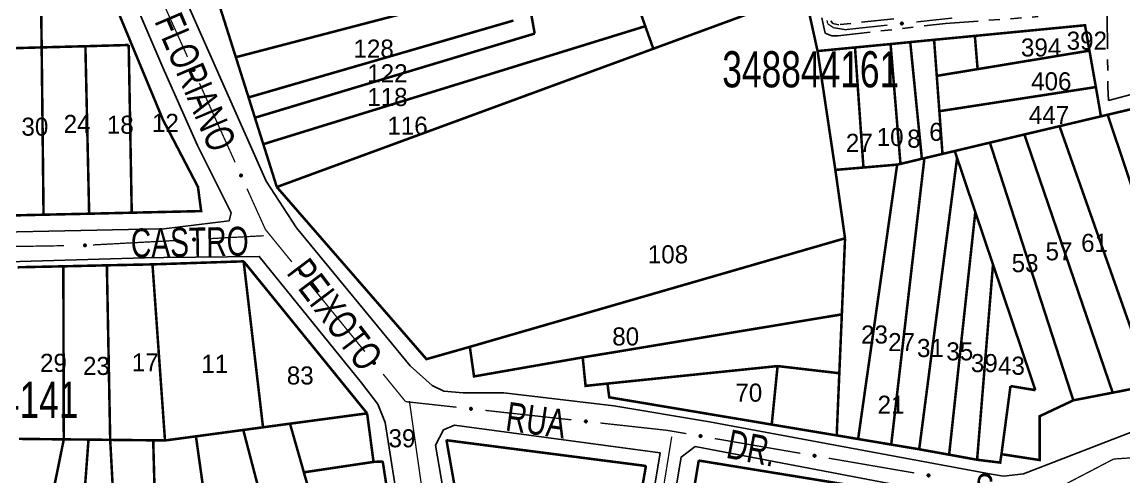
# Model space of a CAD drawing. Extents: x 202481 to 204056, y 4838981 to 4840330.
# Drawn here: x 203738.7 to 203891.1, y 4839398.9 to 4839461.8 of the extents above; entities that cross this region are included whole.
import ezdxf
from ezdxf.enums import TextEntityAlignment as Align

# ---------------------------------------------------------------- set-up
doc = ezdxf.new("R2010")
doc.units = 0
doc.header["$LTSCALE"] = 1.5
doc.header["$MEASUREMENT"] = 0
doc.linetypes.add('TRACO_25', pattern=[8, 3, -1, 1, -1, 1, -1])
for name, color, linetype in [('CD_MALHA_LOTES', 7, 'CONTINUOUS'), ('CD_TXT_QUADRA', 7, 'CONTINUOUS'), ('RU-QUADRA', 210, 'CONTINUOUS'), ('SV-EIXO-RUA-N-PAV', 6, 'CONTINUOUS'), ('SV-EIXO-RUA-PAV', 20, 'CONTINUOUS'), ('SV-RUA-NAO-PAV', 7, 'CONTINUOUS'), ('SV-RUA-PAVIM', 7, 'CONTINUOUS'), ('SV-TXT-RUA-N-PAV', 7, 'CONTINUOUS'), ('Th_NmrPort', 1, 'CONTINUOUS')]:
    doc.layers.add(name, color=color, linetype=linetype)
doc.styles.add('ARIAL', font='ARIAL.SHX')

msp = doc.modelspace()

# ---------------------------------------------------------------- linework, layer by layer
at = {"layer": 'CD_MALHA_LOTES', "linetype": 'Continuous', "const_width": 0.35, "flags": 128}
for points in [[(203741.43, 4839458.34), (203741.08, 4839486.6)], [(203742.33, 4839486.61), (203753.91, 4839458.68)], [(203768.29, 4839456.98), (203805.55, 4839466.7)], [(203768.29, 4839456.98), (203765.71, 4839465.14)], [(203847, 4839465.85), (203826.04, 4839458.15)], [(203847, 4839465.85), (203848.76, 4839457.83)], [(203824.93, 4839461.27), (203824.12, 4839463.54)], [(203770.05, 4839451.42), (203806.69, 4839462.05)], [(203809.63, 4839460.25), (203809.18, 4839462.77)], [(203770.93, 4839448.61), (203809.63, 4839460.25)], [(203772.09, 4839444.95), (203824.93, 4839461.27)], [(203826.04, 4839458.15), (203824.93, 4839461.27)], [(203870.52, 4839459.93), (203885.76, 4839461.4), (203886.37, 4839457.89)], [(203741.43, 4839458.34), (203747.48, 4839458.5)], [(203747.48, 4839458.5), (203753.47, 4839458.67)], [(203748, 4839435.33), (203747.48, 4839458.5)], [(203753.47, 4839458.67), (203753.89, 4839435.47)], [(203753.91, 4839458.68), (203758.22, 4839448.3), (203763.05, 4839439.04), (203763.49, 4839435.69), (203753.89, 4839435.47)], [(203853.94, 4839458.33), (203858.86, 4839458.8)], [(203858.86, 4839458.8), (203861.58, 4839459.07)], [(203860.23, 4839442.22), (203858.86, 4839458.8)], [(203861.58, 4839459.07), (203864.88, 4839459.39)], [(203863.19, 4839442.93), (203861.58, 4839459.07)], [(203864.88, 4839459.39), (203870.52, 4839459.93)], [(203865.25, 4839454.4), (203864.88, 4839459.39)], [(203870.9, 4839455.33), (203870.52, 4839459.93)], [(203735.16, 4839458.16), (203741.43, 4839458.34)], [(203741.69, 4839435.19), (203741.43, 4839458.34)], [(203770.05, 4839451.42), (203768.29, 4839456.98)], [(203773.96, 4839439.02), (203826.04, 4839458.15)], [(203848.76, 4839457.83), (203853.94, 4839458.33)], [(203851.22, 4839441.39), (203848.76, 4839457.83)], [(203855.11, 4839441.72), (203853.94, 4839458.33)], [(203886.37, 4839457.89), (203870.9, 4839455.33)], [(203886.37, 4839457.89), (203887.26, 4839452.85)], [(203865.25, 4839454.4), (203870.9, 4839455.33)], [(203865.61, 4839449.51), (203865.25, 4839454.4)], [(203865.61, 4839449.51), (203887.26, 4839452.85)], [(203887.26, 4839452.85), (203887.96, 4839448.8)], [(203770.93, 4839448.61), (203770.05, 4839451.42)], [(203866.04, 4839443.6), (203865.61, 4839449.51)], [(203888.89, 4839449.02), (203893.32, 4839450.07)], [(203772.09, 4839444.95), (203770.93, 4839448.61)], [(203882.23, 4839447.44), (203887.96, 4839448.8)], [(203887.96, 4839448.8), (203888.89, 4839449.02)], [(203901.01, 4839412.79), (203888.89, 4839449.02)], [(203877.37, 4839446.29), (203882.23, 4839447.44)], [(203894.87, 4839411.6), (203882.23, 4839447.44)], [(203773.96, 4839439.02), (203772.09, 4839444.95)], [(203867.73, 4839444), (203872.6, 4839445.16)], [(203872.6, 4839445.16), (203877.37, 4839446.29)], [(203884.14, 4839409.51), (203872.6, 4839445.16)], [(203889.59, 4839410.57), (203877.37, 4839446.29)], [(203866.04, 4839443.6), (203863.54, 4839443.01)], [(203867.73, 4839444), (203866.04, 4839443.6)], [(203868.06, 4839443.04), (203867.73, 4839444)], [(203854.37, 4839404.16), (203859.77, 4839442.12)], [(203859.77, 4839442.12), (203855.11, 4839441.72)], [(203858.95, 4839403.39), (203863.54, 4839443.01)], [(203859.77, 4839442.12), (203860.23, 4839442.22)], [(203863.19, 4839442.93), (203860.23, 4839442.22)], [(203862.82, 4839402.74), (203868.06, 4839443.04)], [(203863.54, 4839443.01), (203863.19, 4839442.93)], [(203870.58, 4839435.56), (203868.06, 4839443.04)], [(203851.22, 4839441.39), (203855.11, 4839441.72)], [(203852.56, 4839431.93), (203851.22, 4839441.39)], [(203800.66, 4839416.91), (203794.66, 4839415.21), (203773.96, 4839439.02)], [(203741.69, 4839435.19), (203735.58, 4839435.05)], [(203748, 4839435.33), (203741.69, 4839435.19)], [(203753.89, 4839435.47), (203748, 4839435.33)], [(203866.96, 4839401.99), (203870.58, 4839435.56)], [(203873.03, 4839428.3), (203870.58, 4839435.56)], [(203800.66, 4839416.91), (203852.56, 4839431.93)], [(203738.11, 4839427.92), (203744.43, 4839428.05)], [(203744.43, 4839428.05), (203750.45, 4839428.19)], [(203744.49, 4839404.11), (203744.43, 4839428.05)], [(203750.45, 4839428.19), (203756.76, 4839428.32)], [(203750.91, 4839404.04), (203750.45, 4839428.19)], [(203756.76, 4839428.32), (203769.37, 4839428.74)], [(203758.49, 4839403.96), (203756.76, 4839428.32)], [(203772.05, 4839405.78), (203769.37, 4839428.74)], [(203769.37, 4839428.74), (203786.45, 4839407.71)], [(203870.83, 4839401.29), (203873.03, 4839428.3)], [(203873.03, 4839428.3), (203878.89, 4839410.92)], [(203816.27, 4839415.45), (203852.12, 4839421.4)], [(203851.77, 4839413.26), (203852.12, 4839421.4)], [(203819.7, 4839411.83), (203816.67, 4839411.51), (203816.27, 4839415.45)], [(203819.7, 4839411.83), (203843.23, 4839414.25)], [(203842.42, 4839406.16), (203843.23, 4839414.25)], [(203843.23, 4839414.25), (203851.77, 4839413.26)], [(203851.41, 4839404.66), (203851.77, 4839413.26)], [(203842.42, 4839406.16), (203819.94, 4839409.93), (203819.7, 4839411.83)], [(203875.45, 4839411.49), (203874.2, 4839402.06)], [(203878.89, 4839410.92), (203875.45, 4839411.49)], [(203894.87, 4839411.6), (203889.59, 4839410.57)], [(203889.59, 4839410.57), (203884.14, 4839409.51)], [(203884.14, 4839409.51), (203879.48, 4839407.31), (203879.49, 4839401.25), (203874.2, 4839402.06)], [(203775.78, 4839406.28), (203786.45, 4839407.71)], [(203786.45, 4839407.71), (203787.34, 4839400.99)], [(203762.77, 4839404.53), (203769.32, 4839405.41)], [(203769.32, 4839405.41), (203772.05, 4839405.78)], [(203775.06, 4839383.41), (203769.32, 4839405.41)], [(203775.78, 4839406.28), (203772.05, 4839405.78)], [(203777.7, 4839399.55), (203775.78, 4839406.28)], [(203851.41, 4839404.66), (203842.42, 4839406.16)], [(203744.49, 4839404.11), (203738.29, 4839404.18)], [(203739.82, 4839381.07), (203744.49, 4839404.11)], [(203747.91, 4839404.08), (203744.49, 4839404.11)], [(203746.18, 4839380.87), (203747.91, 4839404.08)], [(203747.91, 4839404.08), (203750.91, 4839404.04)], [(203750.91, 4839404.04), (203756.86, 4839403.98)], [(203752.17, 4839380.67), (203750.91, 4839404.04)], [(203756.86, 4839403.98), (203758.49, 4839403.96)], [(203757.49, 4839380.9), (203756.86, 4839403.98)], [(203758.49, 4839403.96), (203762.77, 4839404.53)], [(203766.099697, 4839380.882149), (203762.77, 4839404.53)], [(203825.02, 4839400.43), (203797.43, 4839403.99)], [(203797.43, 4839403.99), (203800.54, 4839386.44), (203805.64, 4839370.82), (203815.59, 4839346.93)], [(203854.37, 4839404.16), (203851.41, 4839404.66)], [(203858.95, 4839403.39), (203854.37, 4839404.16)], [(203862.82, 4839402.74), (203858.95, 4839403.39)], [(203866.96, 4839401.99), (203862.82, 4839402.74)], [(203777.7, 4839399.55), (203787.34, 4839400.99)], [(203787.34, 4839400.99), (203788.61, 4839401.05)], [(203788.61, 4839401.05), (203791.2, 4839384.25)], [(203831.65, 4839397.1), (203832.32, 4839401.18)], [(203832.32, 4839401.18), (203855.26, 4839397.44)], [(203870.83, 4839401.29), (203866.96, 4839401.99)], [(203874.2, 4839402.06), (203874.02, 4839400.9), (203870.83, 4839401.29)], [(203782.16, 4839383.91), (203777.7, 4839399.55)], [(203815.59, 4839346.93), (203825.02, 4839400.43)]]:
    msp.add_lwpolyline(points, dxfattribs=at)
at = {"layer": 'CD_MALHA_LOTES', "linetype": 'Continuous'}
for points in [[(203852.12, 4839421.4, 0.35, 0.35, 0), (203852.56, 4839431.93, 0.35, 0.35, 0)], [(203816.27, 4839415.45, 0.35, 0.35, 0), (203801.24, 4839412.82, 0.35, 0.35, 0), (203800.66, 4839416.91, 0.35, 0.35, 0)]]:
    msp.add_lwpolyline(points, format="xyseb", dxfattribs=at)
at = {"layer": 'RU-QUADRA', "linetype": 'Continuous'}
for points in [[(203893.32, 4839450.07, 0.18, 0.18, 0), (203888.89, 4839449.02, 0.18, 0.18, 0), (203887.96, 4839448.8, 0.18, 0.18, 0), (203887.26, 4839452.85, 0.18, 0.18, 0), (203886.37, 4839457.89, 0.18, 0.18, 0), (203885.76, 4839461.4, 0.18, 0.18, 0), (203870.52, 4839459.93, 0.18, 0.18, 0), (203864.88, 4839459.39, 0.18, 0.18, 0), (203861.58, 4839459.07, 0.18, 0.18, 0), (203858.86, 4839458.8, 0.18, 0.18, 0), (203853.94, 4839458.33, 0.18, 0.18, 0), (203848.76, 4839457.83, 0.18, 0.18, 0), (203847, 4839465.85, 0.18, 0.18, 0), (203846.01, 4839470.32, 0.18, 0.18, 0), (203845.35, 4839473.27, 0.18, 0.18, 0), (203844.29, 4839478.07, 0.18, 0.18, 0), (203843.2, 4839482.94, 0.18, 0.18, 0), (203841.84, 4839489.06, 0.18, 0.18, 0)], [(203765.71, 4839465.14, 0.18, 0.18, 0), (203768.29, 4839456.98, 0.18, 0.18, 0), (203770.05, 4839451.42, 0.18, 0.18, 0), (203770.93, 4839448.61, 0.18, 0.18, 0), (203772.09, 4839444.95, 0.18, 0.18, 0), (203773.96, 4839439.02, 0.18, 0.18, 0), (203794.66, 4839415.21, 0.18, 0.18, 0), (203800.66, 4839416.91, 0.18, 0.18, 0), (203801.24, 4839412.82, 0.18, 0.18, 0), (203816.27, 4839415.45, 0.18, 0.18, 0), (203816.67, 4839411.51, 0.18, 0.18, 0), (203819.7, 4839411.83, 0.18, 0.18, 0), (203819.94, 4839409.93, 0.18, 0.18, 0), (203842.42, 4839406.16, 0.18, 0.18, 0), (203851.41, 4839404.66, 0.18, 0.18, 0), (203858.95, 4839403.39, 0.18, 0.18, 0), (203862.82, 4839402.74, 0.18, 0.18, 0), (203866.96, 4839401.99, 0.18, 0.18, 0), (203870.83, 4839401.29, 0.18, 0.18, 0), (203874.02, 4839400.9, 0.18, 0.18, 0), (203874.2, 4839402.06, 0.18, 0.18, 0), (203879.49, 4839401.25, 0.18, 0.18, 0), (203879.48, 4839407.31, 0.18, 0.18, 0), (203884.14, 4839409.51, 0.18, 0.18, 0), (203889.59, 4839410.57, 0.18, 0.18, 0), (203894.87, 4839411.6, 0.18, 0.18, 0)]]:
    msp.add_lwpolyline(points, format="xyseb", dxfattribs=at)
at = {"layer": 'RU-QUADRA', "linetype": 'Continuous', "const_width": 0.18, "flags": 128}
for points in [[(203734.66, 4839486.6), (203741.08, 4839486.6), (203742.33, 4839486.61), (203753.91, 4839458.68), (203758.22, 4839448.3), (203763.05, 4839439.04), (203763.49, 4839435.69), (203753.89, 4839435.47), (203748, 4839435.33), (203741.69, 4839435.19), (203735.58, 4839435.05)], [(203738.11, 4839427.92), (203744.43, 4839428.05), (203750.45, 4839428.19), (203756.76, 4839428.32), (203769.37, 4839428.74), (203786.45, 4839407.71), (203787.34, 4839400.99), (203788.61, 4839401.05), (203791.2, 4839384.25), (203791.62, 4839381.55), (203782.96, 4839381.14), (203775.69, 4839381.07), (203765.99, 4839380.88), (203757.49, 4839380.9), (203752.17, 4839380.67), (203746.18, 4839380.87), (203739.82, 4839381.07), (203734.08, 4839381.56)], [(203855.26, 4839397.44), (203832.32, 4839401.18), (203831.65, 4839397.1)]]:
    msp.add_lwpolyline(points, dxfattribs=at)
msp.add_lwpolyline([(203800.54, 4839386.44), (203797.43, 4839403.99), (203825.02, 4839400.43), (203815.59, 4839346.93), (203805.64, 4839370.82)], close=True, dxfattribs=at)
at = {"layer": 'SV-EIXO-RUA-N-PAV', "const_width": 0.18}
for points in [[(203850.069782, 4839462.092043), (203850.15, 4839461.61)], [(203862.414241, 4839461.854685), (203867.385018, 4839462.394483)], [(203850.15, 4839461.61), (203850.574653, 4839461.325172)], [(203850.574653, 4839461.325172), (203850.97, 4839461.06)], [(203850.97, 4839461.06), (203852.473716, 4839460.812436)], [(203852.473716, 4839460.812436), (203852.61, 4839460.79)], [(203852.61, 4839460.79), (203858.43762, 4839461.422847)]]:
    msp.add_lwpolyline(points, dxfattribs=at)
at = {"layer": 'SV-EIXO-RUA-N-PAV'}
msp.add_lwpolyline([(203860.271206, 4839461.732691), (203860.30131, 4839461.771237), (203860.335066, 4839461.798208), (203860.369694, 4839461.812601), (203860.403611, 4839461.81734), (203860.438855, 4839461.818281), (203860.474598, 4839461.811389), (203860.512575, 4839461.794953), (203860.551453, 4839461.765026), (203860.57681, 4839461.72863), (203860.592737, 4839461.695436), (203860.599715, 4839461.660354), (203860.600055, 4839461.626101), (203860.591669, 4839461.58921), (203860.574637, 4839461.550887), (203860.543597, 4839461.512522), (203860.510323, 4839461.486306), (203860.476463, 4839461.473264), (203860.44115, 4839461.466472), (203860.405157, 4839461.465943), (203860.37011, 4839461.472911), (203860.331555, 4839461.490129), (203860.294095, 4839461.521267), (203860.267569, 4839461.554155), (203860.254055, 4839461.587823), (203860.248151, 4839461.62274), (203860.246778, 4839461.658078), (203860.25221, 4839461.694296), (203860.271206, 4839461.732691)], close=True, dxfattribs=at)
for points in [[(203860.246778, 4839461.658078), (203860.57681, 4839461.72863)], [(203860.25221, 4839461.694296), (203860.551453, 4839461.765026)], [(203860.254212, 4839461.676557), (203860.559527, 4839461.746771)], [(203860.262738, 4839461.711797), (203860.528713, 4839461.777739)], [(203860.271206, 4839461.732691), (203860.512575, 4839461.794953)], [(203860.288457, 4839461.753021), (203860.48628, 4839461.801954)], [(203860.30131, 4839461.771237), (203860.474598, 4839461.811389)], [(203860.320486, 4839461.786695), (203860.448032, 4839461.812899)], [(203860.335066, 4839461.798208), (203860.438855, 4839461.818281)], [(203860.248151, 4839461.62274), (203860.592737, 4839461.695436)], [(203860.251112, 4839461.641907), (203860.579636, 4839461.713269)], [(203860.253733, 4839461.605133), (203860.59476, 4839461.675107)], [(203860.254055, 4839461.587823), (203860.599715, 4839461.660354)], [(203860.264346, 4839461.570599), (203860.596939, 4839461.642403)], [(203860.267569, 4839461.554155), (203860.600055, 4839461.626101)], [(203860.283098, 4839461.536949), (203860.591273, 4839461.606102)], [(203860.294095, 4839461.521267), (203860.591669, 4839461.58921)], [(203860.316477, 4839461.507633), (203860.580181, 4839461.569211)], [(203860.331555, 4839461.490129), (203860.574637, 4839461.550887)], [(203860.35605, 4839461.48448), (203860.551455, 4839461.530405)], [(203860.37011, 4839461.472911), (203860.543597, 4839461.512522)], [(203860.391879, 4839461.470527), (203860.520634, 4839461.498235)], [(203860.405157, 4839461.465943), (203860.510323, 4839461.486306)]]:
    msp.add_lwpolyline(points, dxfattribs=at)
at = {"layer": 'SV-EIXO-RUA-PAV', "const_width": 0.18}
for points in [[(203761.604878, 4839457.028933), (203756.669229, 4839467.966911)], [(203768.185744, 4839442.444962), (203763.250095, 4839453.38294)], [(203772.38, 4839433.15), (203769.830961, 4839438.798969)], [(203772.886649, 4839432.527598), (203772.38, 4839433.15)], [(203748.531623, 4839431.009833), (203760.514279, 4839431.654792)], [(203764.508497, 4839431.869779), (203771.498379, 4839432.246005)], [(203771.498379, 4839432.246005), (203772.13, 4839432.28)], [(203776.043166, 4839428.649917), (203772.886649, 4839432.527598)], [(203732.535127, 4839430.712494), (203744.5336, 4839430.903949)], [(203786.144018, 4839416.241341), (203778.568379, 4839425.547773)], [(203791.77, 4839409.33), (203788.669231, 4839413.139196)], [(203791.857779, 4839409.320369), (203791.77, 4839409.33)], [(203798.816014, 4839408.556848), (203791.857779, 4839409.320369)], [(203792.3, 4839409.41), (203793.997568, 4839397.530679)], [(203814.720551, 4839406.811656), (203802.792148, 4839408.12055)], [(203827.95, 4839405.36), (203818.696685, 4839406.375358)], [(203828.631093, 4839405.242552), (203827.95, 4839405.36)], [(203830.602004, 4839404.902687), (203828.631093, 4839405.242552)], [(203828.59, 4839404.5), (203826.665566, 4839392.655315)], [(203846.369295, 4839402.183764), (203834.543827, 4839404.222956)], [(203862.136585, 4839399.46484), (203850.311117, 4839401.504033)], [(203889.72, 4839401.39), (203881.557158, 4839397.127629)], [(203890.509524, 4839401.443277), (203889.72, 4839401.39)], [(203892.504986, 4839401.577934), (203890.509524, 4839401.443277)]]:
    msp.add_lwpolyline(points, dxfattribs=at)
at = {"layer": 'SV-EIXO-RUA-PAV'}
for points in [[(203762.386245, 4839455.029695), (203762.340257, 4839455.046344), (203762.304138, 4839455.070056), (203762.279704, 4839455.098504), (203762.264668, 4839455.129273), (203762.252831, 4839455.162484), (203762.248284, 4839455.1986), (203762.252116, 4839455.239802), (203762.268493, 4839455.286051), (203762.295216, 4839455.321456), (203762.321825, 4839455.346902), (203762.353006, 4839455.364428), (203762.385461, 4839455.375387), (203762.423132, 4839455.37887), (203762.46485, 4839455.374578), (203762.510956, 4839455.356985), (203762.546208, 4839455.333495), (203762.569118, 4839455.305358), (203762.586539, 4839455.273899), (203762.598217, 4839455.239849), (203762.602477, 4839455.204371), (203762.59808, 4839455.162376), (203762.580113, 4839455.117099), (203762.557086, 4839455.081673), (203762.529278, 4839455.058373), (203762.49792, 4839455.04192), (203762.464755, 4839455.029642), (203762.42864, 4839455.02356), (203762.386245, 4839455.029695)], [(203768.967111, 4839440.445724), (203768.921123, 4839440.462373), (203768.885004, 4839440.486085), (203768.86057, 4839440.514534), (203768.845534, 4839440.545302), (203768.833697, 4839440.578513), (203768.82915, 4839440.614629), (203768.832982, 4839440.655832), (203768.849359, 4839440.702081), (203768.876082, 4839440.737485), (203768.902691, 4839440.762932), (203768.933872, 4839440.780458), (203768.966327, 4839440.791416), (203769.003999, 4839440.794899), (203769.045716, 4839440.790608), (203769.091822, 4839440.773015), (203769.127074, 4839440.749525), (203769.149984, 4839440.721388), (203769.167405, 4839440.689929), (203769.179084, 4839440.655879), (203769.183343, 4839440.620401), (203769.178946, 4839440.578406), (203769.160979, 4839440.533129), (203769.137952, 4839440.497702), (203769.110144, 4839440.474403), (203769.078786, 4839440.457949), (203769.045621, 4839440.445671), (203769.009507, 4839440.439589), (203768.967111, 4839440.445724)], [(203762.361999, 4839431.864485), (203762.394154, 4839431.901336), (203762.429326, 4839431.926433), (203762.464686, 4839431.938921), (203762.49881, 4839431.941809), (203762.534054, 4839431.940832), (203762.569369, 4839431.932008), (203762.606396, 4839431.913531), (203762.643589, 4839431.881534), (203762.66693, 4839431.843814), (203762.681029, 4839431.809802), (203762.686089, 4839431.774393), (203762.684566, 4839431.740172), (203762.674187, 4839431.703791), (203762.655096, 4839431.666451), (203762.622016, 4839431.62983), (203762.587366, 4839431.605463), (203762.552847, 4839431.594281), (203762.517217, 4839431.589419), (203762.481248, 4839431.590848), (203762.446632, 4839431.599711), (203762.409071, 4839431.619), (203762.373359, 4839431.652128), (203762.34866, 4839431.68641), (203762.336997, 4839431.720763), (203762.333, 4839431.755949), (203762.33355, 4839431.79131), (203762.340943, 4839431.827179), (203762.361999, 4839431.864485)], [(203747.270611, 4839431.052199), (203747.302767, 4839431.089051), (203747.337939, 4839431.114147), (203747.373298, 4839431.126636), (203747.407422, 4839431.129524), (203747.442666, 4839431.128547), (203747.477981, 4839431.119722), (203747.515008, 4839431.101245), (203747.552201, 4839431.069248), (203747.575542, 4839431.031528), (203747.589641, 4839430.997517), (203747.594701, 4839430.962108), (203747.593178, 4839430.927886), (203747.582799, 4839430.891506), (203747.563708, 4839430.854166), (203747.530628, 4839430.817545), (203747.495978, 4839430.793177), (203747.461459, 4839430.781996), (203747.425829, 4839430.777134), (203747.38986, 4839430.778563), (203747.355244, 4839430.787425), (203747.317683, 4839430.806714), (203747.281971, 4839430.839843), (203747.257272, 4839430.874125), (203747.245609, 4839430.908478), (203747.241612, 4839430.943664), (203747.242162, 4839430.979024), (203747.249555, 4839431.014893), (203747.270611, 4839431.052199)], [(203777.311107, 4839426.917922), (203777.262387, 4839426.92222), (203777.221395, 4839426.935876), (203777.190483, 4839426.957107), (203777.168059, 4839426.982991), (203777.148101, 4839427.012055), (203777.134444, 4839427.045797), (203777.127582, 4839427.086605), (203777.13155, 4839427.135507), (203777.1483, 4839427.176581), (203777.167493, 4839427.208), (203777.193137, 4839427.232936), (203777.221696, 4839427.251852), (203777.257215, 4839427.264879), (203777.298637, 4839427.271429), (203777.347714, 4839427.266249), (203777.38781, 4839427.252585), (203777.41717, 4839427.231264), (203777.442076, 4839427.205325), (203777.462096, 4839427.175408), (203777.475311, 4839427.142209), (203777.481832, 4839427.100491), (203777.476076, 4839427.05212), (203777.462905, 4839427.011974), (203777.442002, 4839426.982322), (203777.415912, 4839426.958377), (203777.387005, 4839426.938004), (203777.353658, 4839426.922864), (203777.311107, 4839426.917922)], [(203787.411959, 4839414.509345), (203787.36324, 4839414.513643), (203787.322247, 4839414.5273), (203787.291335, 4839414.54853), (203787.268912, 4839414.574414), (203787.248953, 4839414.603478), (203787.235296, 4839414.637221), (203787.228434, 4839414.678028), (203787.232403, 4839414.72693), (203787.249152, 4839414.768004), (203787.268346, 4839414.799423), (203787.293989, 4839414.82436), (203787.322548, 4839414.843275), (203787.358067, 4839414.856302), (203787.39949, 4839414.862853), (203787.448566, 4839414.857672), (203787.488662, 4839414.844008), (203787.518022, 4839414.822687), (203787.542928, 4839414.796748), (203787.562949, 4839414.766832), (203787.576164, 4839414.733632), (203787.582684, 4839414.691914), (203787.576929, 4839414.643544), (203787.563757, 4839414.603397), (203787.542854, 4839414.573745), (203787.516765, 4839414.5498), (203787.487857, 4839414.529427), (203787.45451, 4839414.514287), (203787.411959, 4839414.509345)], [(203800.934897, 4839408.213603), (203800.897185, 4839408.182461), (203800.858406, 4839408.163407), (203800.821487, 4839408.156825), (203800.787347, 4839408.159514), (203800.75273, 4839408.1662), (203800.719315, 4839408.180641), (203800.68578, 4839408.204884), (203800.654274, 4839408.242494), (203800.637366, 4839408.283503), (203800.628976, 4839408.319352), (203800.629731, 4839408.355113), (203800.63679, 4839408.388633), (203800.652938, 4839408.422846), (203800.677837, 4839408.456592), (203800.716423, 4839408.487357), (203800.75457, 4839408.505776), (203800.790446, 4839408.511205), (203800.826393, 4839408.510218), (203800.861652, 4839408.502969), (203800.894371, 4839408.488604), (203800.928302, 4839408.463473), (203800.958162, 4839408.424987), (203800.976968, 4839408.38715), (203800.982899, 4839408.351359), (203800.981131, 4839408.315991), (203800.974847, 4839408.281189), (203800.961729, 4839408.246996), (203800.934897, 4839408.213603)], [(203816.839434, 4839406.468412), (203816.801722, 4839406.437269), (203816.762943, 4839406.418216), (203816.726025, 4839406.411633), (203816.691884, 4839406.414323), (203816.657267, 4839406.421009), (203816.623853, 4839406.43545), (203816.590317, 4839406.459692), (203816.558811, 4839406.497303), (203816.541903, 4839406.538312), (203816.533514, 4839406.574161), (203816.534269, 4839406.609922), (203816.541327, 4839406.643442), (203816.557475, 4839406.677655), (203816.582374, 4839406.7114), (203816.62096, 4839406.742165), (203816.659107, 4839406.760584), (203816.694983, 4839406.766013), (203816.73093, 4839406.765027), (203816.76619, 4839406.757777), (203816.798908, 4839406.743413), (203816.832839, 4839406.718282), (203816.8627, 4839406.679795), (203816.881505, 4839406.641958), (203816.887436, 4839406.606168), (203816.885668, 4839406.5708), (203816.879385, 4839406.535997), (203816.866267, 4839406.501804), (203816.839434, 4839406.468412)], [(203832.6958, 4839404.429926), (203832.656246, 4839404.401159), (203832.616369, 4839404.384524), (203832.579116, 4839404.380222), (203832.545206, 4839404.385004), (203832.511064, 4839404.393803), (203832.4786, 4839404.410269), (203832.446617, 4839404.436526), (203832.417481, 4839404.476002), (203832.403125, 4839404.517972), (203832.396953, 4839404.554268), (203832.399904, 4839404.589915), (203832.409008, 4839404.622939), (203832.427227, 4839404.656095), (203832.454152, 4839404.688247), (203832.494555, 4839404.716583), (203832.533761, 4839404.732624), (203832.569903, 4839404.735839), (203832.605722, 4839404.732646), (203832.640469, 4839404.723245), (203832.672244, 4839404.706897), (203832.704567, 4839404.679729), (203832.732007, 4839404.639481), (203832.748452, 4839404.600561), (203832.752174, 4839404.564473), (203832.748236, 4839404.529281), (203832.739826, 4839404.49493), (203832.724633, 4839404.461607), (203832.6958, 4839404.429926)], [(203848.46309, 4839401.711003), (203848.423537, 4839401.682236), (203848.38366, 4839401.6656), (203848.346407, 4839401.661298), (203848.312496, 4839401.66608), (203848.278355, 4839401.67488), (203848.245891, 4839401.691346), (203848.213908, 4839401.717603), (203848.184772, 4839401.757078), (203848.170415, 4839401.799048), (203848.164244, 4839401.835345), (203848.167194, 4839401.870992), (203848.176298, 4839401.904015), (203848.194518, 4839401.937171), (203848.221443, 4839401.969324), (203848.261846, 4839401.99766), (203848.301052, 4839402.013701), (203848.337194, 4839402.016916), (203848.373012, 4839402.013723), (203848.40776, 4839402.004321), (203848.439534, 4839401.987974), (203848.471858, 4839401.960806), (203848.499297, 4839401.920558), (203848.515743, 4839401.881637), (203848.519464, 4839401.84555), (203848.515527, 4839401.810357), (203848.507117, 4839401.776006), (203848.491923, 4839401.742684), (203848.46309, 4839401.711003)], [(203864.230381, 4839398.992079), (203864.190827, 4839398.963312), (203864.15095, 4839398.946677), (203864.113698, 4839398.942375), (203864.079787, 4839398.947157), (203864.045646, 4839398.955956), (203864.013182, 4839398.972422), (203863.981198, 4839398.998679), (203863.952063, 4839399.038155), (203863.937706, 4839399.080125), (203863.931534, 4839399.116421), (203863.934485, 4839399.152068), (203863.943589, 4839399.185092), (203863.961808, 4839399.218248), (203863.988734, 4839399.2504), (203864.029137, 4839399.278736), (203864.068343, 4839399.294777), (203864.104485, 4839399.297992), (203864.140303, 4839399.294799), (203864.175051, 4839399.285398), (203864.206825, 4839399.26905), (203864.239148, 4839399.241882), (203864.266588, 4839399.201634), (203864.283033, 4839399.162714), (203864.286755, 4839399.126626), (203864.282817, 4839399.091434), (203864.274408, 4839399.057083), (203864.259214, 4839399.02376), (203864.230381, 4839398.992079)]]:
    msp.add_lwpolyline(points, close=True, dxfattribs=at)
for points in [[(203762.340257, 4839455.046344), (203762.248284, 4839455.1986)], [(203762.386245, 4839455.029695), (203762.252116, 4839455.239802)], [(203762.304138, 4839455.070056), (203762.252831, 4839455.162484)], [(203762.361564, 4839455.039782), (203762.253626, 4839455.212633)], [(203762.319609, 4839455.059772), (203762.255098, 4839455.172878)], [(203762.408736, 4839455.028133), (203762.263469, 4839455.260488)], [(203762.42864, 4839455.02356), (203762.268493, 4839455.286051)], [(203762.444881, 4839455.03097), (203762.283338, 4839455.299394)], [(203762.464755, 4839455.029642), (203762.295216, 4839455.321456)], [(203762.478781, 4839455.038782), (203762.308941, 4839455.328911)], [(203762.49792, 4839455.04192), (203762.321825, 4839455.346902)], [(203762.512924, 4839455.052692), (203762.34052, 4839455.355137)], [(203762.529278, 4839455.058373), (203762.353006, 4839455.364428)], [(203762.542456, 4839455.073503), (203762.370932, 4839455.367363)], [(203762.557086, 4839455.081673), (203762.385461, 4839455.375387)], [(203762.56862, 4839455.101776), (203762.407198, 4839455.373249)], [(203762.580113, 4839455.117099), (203762.423132, 4839455.37887)], [(203762.586123, 4839455.142609), (203762.44571, 4839455.37416)], [(203762.59808, 4839455.162376), (203762.46485, 4839455.374578)], [(203762.595845, 4839455.187415), (203762.491517, 4839455.358901)], [(203762.602477, 4839455.204371), (203762.510956, 4839455.356985)], [(203762.597983, 4839455.225805), (203762.531667, 4839455.339593)], [(203762.598217, 4839455.239849), (203762.546208, 4839455.333495)], [(203768.921123, 4839440.462373), (203768.82915, 4839440.614629)], [(203768.967111, 4839440.445724), (203768.832982, 4839440.655832)], [(203768.885004, 4839440.486085), (203768.833697, 4839440.578513)], [(203768.94243, 4839440.455811), (203768.834492, 4839440.628663)], [(203768.900475, 4839440.475801), (203768.835964, 4839440.588908)], [(203768.989602, 4839440.444163), (203768.844335, 4839440.676518)], [(203769.009507, 4839440.439589), (203768.849359, 4839440.702081)], [(203769.025747, 4839440.447), (203768.864204, 4839440.715424)], [(203769.045621, 4839440.445671), (203768.876082, 4839440.737485)], [(203769.059647, 4839440.454812), (203768.889807, 4839440.744941)], [(203769.078786, 4839440.457949), (203768.902691, 4839440.762932)], [(203769.09379, 4839440.468721), (203768.921387, 4839440.771167)], [(203769.110144, 4839440.474403), (203768.933872, 4839440.780458)], [(203769.123322, 4839440.489532), (203768.951798, 4839440.783392)], [(203769.137952, 4839440.497702), (203768.966327, 4839440.791416)], [(203769.149486, 4839440.517806), (203768.988064, 4839440.789278)], [(203769.160979, 4839440.533129), (203769.003999, 4839440.794899)], [(203769.166989, 4839440.558638), (203769.026576, 4839440.790189)], [(203769.178946, 4839440.578406), (203769.045716, 4839440.790608)], [(203769.176711, 4839440.603444), (203769.072383, 4839440.774931)], [(203769.183343, 4839440.620401), (203769.091822, 4839440.773015)], [(203769.178849, 4839440.641834), (203769.112533, 4839440.755623)], [(203769.179084, 4839440.655879), (203769.127074, 4839440.749525)], [(203762.333, 4839431.755949), (203762.681029, 4839431.809802)], [(203762.33355, 4839431.79131), (203762.66693, 4839431.843814)], [(203762.336997, 4839431.720763), (203762.686089, 4839431.774393)], [(203762.336998, 4839431.774927), (203762.668916, 4839431.828321)], [(203762.337616, 4839431.738065), (203762.681944, 4839431.789394)], [(203762.340943, 4839431.827179), (203762.643589, 4839431.881534)], [(203762.341978, 4839431.809357), (203762.650659, 4839431.862867)], [(203762.346336, 4839431.703005), (203762.682341, 4839431.756619)], [(203762.34866, 4839431.68641), (203762.684566, 4839431.740172)], [(203762.352407, 4839431.844081), (203762.621574, 4839431.895464)], [(203762.361999, 4839431.864485), (203762.606396, 4839431.913531)], [(203762.36323, 4839431.668386), (203762.67471, 4839431.72068)], [(203762.373359, 4839431.652128), (203762.674187, 4839431.703791)], [(203762.38033, 4839431.883846), (203762.58052, 4839431.921951)], [(203762.394154, 4839431.901336), (203762.569369, 4839431.932008)], [(203762.394967, 4839431.637298), (203762.661629, 4839431.684447)], [(203762.409071, 4839431.619), (203762.655096, 4839431.666451)], [(203762.414143, 4839431.915729), (203762.542925, 4839431.934959)], [(203762.429326, 4839431.926433), (203762.534054, 4839431.940832)], [(203762.433222, 4839431.612027), (203762.630834, 4839431.64726)], [(203762.446632, 4839431.599711), (203762.622016, 4839431.62983)], [(203762.468239, 4839431.596147), (203762.598311, 4839431.616813)], [(203762.481248, 4839431.590848), (203762.587366, 4839431.605463)], [(203747.241612, 4839430.943664), (203747.589641, 4839430.997517)], [(203747.242162, 4839430.979024), (203747.575542, 4839431.031528)], [(203747.245609, 4839430.908478), (203747.594701, 4839430.962108)], [(203747.24561, 4839430.962642), (203747.577528, 4839431.016036)], [(203747.246228, 4839430.925779), (203747.590556, 4839430.977109)], [(203747.249555, 4839431.014893), (203747.552201, 4839431.069248)], [(203747.25059, 4839430.997072), (203747.559271, 4839431.050582)], [(203747.254948, 4839430.89072), (203747.590953, 4839430.944334)], [(203747.257272, 4839430.874125), (203747.593178, 4839430.927886)], [(203747.261019, 4839431.031796), (203747.530187, 4839431.083179)], [(203747.270611, 4839431.052199), (203747.515008, 4839431.101245)], [(203747.271842, 4839430.8561), (203747.583322, 4839430.908394)], [(203747.281971, 4839430.839843), (203747.582799, 4839430.891506)], [(203747.288942, 4839431.071561), (203747.489132, 4839431.109666)], [(203747.302767, 4839431.089051), (203747.477981, 4839431.119722)], [(203747.303579, 4839430.825012), (203747.570241, 4839430.872161)], [(203747.317683, 4839430.806714), (203747.563708, 4839430.854166)], [(203747.322755, 4839431.103444), (203747.451537, 4839431.122674)], [(203747.337939, 4839431.114147), (203747.442666, 4839431.128547)], [(203747.341834, 4839430.799742), (203747.539446, 4839430.834975)], [(203747.355244, 4839430.787425), (203747.530628, 4839430.817545)], [(203747.376851, 4839430.783862), (203747.506923, 4839430.804528)], [(203747.38986, 4839430.778563), (203747.495978, 4839430.793177)], [(203777.311107, 4839426.917922), (203777.127582, 4839427.086605)], [(203777.353658, 4839426.922864), (203777.13155, 4839427.135507)], [(203777.333246, 4839426.92218), (203777.13325, 4839427.109511)], [(203777.262387, 4839426.92222), (203777.134444, 4839427.045797)], [(203777.284664, 4839426.921341), (203777.136008, 4839427.060732)], [(203777.367455, 4839426.934192), (203777.142477, 4839427.152211)], [(203777.238986, 4839426.929904), (203777.147626, 4839427.022684)], [(203777.221395, 4839426.935876), (203777.148101, 4839427.012055)], [(203777.387005, 4839426.938004), (203777.1483, 4839427.176581)], [(203777.398218, 4839426.950436), (203777.159654, 4839427.187307)], [(203777.415912, 4839426.958377), (203777.167493, 4839427.208)], [(203777.427652, 4839426.972636), (203777.183452, 4839427.220754)], [(203777.442002, 4839426.982322), (203777.193137, 4839427.232936)], [(203777.450859, 4839427.000325), (203777.209711, 4839427.24037)], [(203777.462905, 4839427.011974), (203777.221696, 4839427.251852)], [(203777.468897, 4839427.034362), (203777.243255, 4839427.25536)], [(203777.476076, 4839427.05212), (203777.257215, 4839427.264879)], [(203777.475343, 4839427.078318), (203777.280245, 4839427.266116)], [(203777.481832, 4839427.100491), (203777.298637, 4839427.271429)], [(203777.47325, 4839427.124119), (203777.328433, 4839427.263116)], [(203777.475311, 4839427.142209), (203777.347714, 4839427.266249)], [(203777.465471, 4839427.161773), (203777.372192, 4839427.25475)], [(203777.462096, 4839427.175408), (203777.38781, 4839427.252585)], [(203787.411959, 4839414.509345), (203787.228434, 4839414.678028)], [(203787.45451, 4839414.514287), (203787.232403, 4839414.72693)], [(203787.434099, 4839414.513603), (203787.234102, 4839414.700934)], [(203787.36324, 4839414.513643), (203787.235296, 4839414.637221)], [(203787.385517, 4839414.512764), (203787.236861, 4839414.652155)], [(203787.468307, 4839414.525615), (203787.243329, 4839414.743634)], [(203787.339838, 4839414.521327), (203787.248478, 4839414.614107)], [(203787.322247, 4839414.5273), (203787.248953, 4839414.603478)], [(203787.487857, 4839414.529427), (203787.249152, 4839414.768004)], [(203787.49907, 4839414.541859), (203787.260506, 4839414.77873)], [(203787.516765, 4839414.5498), (203787.268346, 4839414.799423)], [(203787.528504, 4839414.56406), (203787.284304, 4839414.812177)], [(203787.542854, 4839414.573745), (203787.293989, 4839414.82436)], [(203787.551711, 4839414.591748), (203787.310563, 4839414.831793)], [(203787.563757, 4839414.603397), (203787.322548, 4839414.843275)], [(203787.56975, 4839414.625786), (203787.344107, 4839414.846783)], [(203787.576929, 4839414.643544), (203787.358067, 4839414.856302)], [(203787.576196, 4839414.669741), (203787.381097, 4839414.857539)], [(203787.582684, 4839414.691914), (203787.39949, 4839414.862853)], [(203787.574102, 4839414.715542), (203787.429285, 4839414.854539)], [(203787.576164, 4839414.733632), (203787.448566, 4839414.857672)], [(203787.566323, 4839414.753196), (203787.473044, 4839414.846173)], [(203787.562949, 4839414.766832), (203787.488662, 4839414.844008)], [(203800.976567, 4839408.370398), (203800.636315, 4839408.372043)], [(203800.976968, 4839408.38715), (203800.63679, 4839408.388633)], [(203800.965517, 4839408.407301), (203800.64968, 4839408.406267)], [(203800.958162, 4839408.424987), (203800.652938, 4839408.422846)], [(203800.939249, 4839408.443128), (203800.668469, 4839408.439896)], [(203800.928302, 4839408.463473), (203800.677837, 4839408.456592)], [(203800.905603, 4839408.474274), (203800.704892, 4839408.471589)], [(203800.894371, 4839408.488604), (203800.716423, 4839408.487357)], [(203800.873628, 4839408.495628), (203800.741927, 4839408.496353)], [(203800.861652, 4839408.502969), (203800.75457, 4839408.505776)], [(203800.981131, 4839408.315991), (203800.628976, 4839408.319352)], [(203800.982899, 4839408.351359), (203800.629731, 4839408.355113)], [(203800.97948, 4839408.334388), (203800.631387, 4839408.339638)], [(203800.974847, 4839408.281189), (203800.637366, 4839408.283503)], [(203800.974105, 4839408.297914), (203800.637922, 4839408.299113)], [(203800.963602, 4839408.264749), (203800.650328, 4839408.262061)], [(203800.961729, 4839408.246996), (203800.654274, 4839408.242494)], [(203800.947674, 4839408.232179), (203800.673735, 4839408.225175)], [(203800.934897, 4839408.213603), (203800.68578, 4839408.204884)], [(203800.913666, 4839408.197474), (203800.709945, 4839408.192374)], [(203800.897185, 4839408.182461), (203800.719315, 4839408.180641)], [(203800.875126, 4839408.171504), (203800.74493, 4839408.173436)], [(203800.858406, 4839408.163407), (203800.75273, 4839408.1662)], [(203816.885668, 4839406.5708), (203816.533514, 4839406.574161)], [(203816.887436, 4839406.606168), (203816.534269, 4839406.609922)], [(203816.884017, 4839406.589196), (203816.535924, 4839406.594447)], [(203816.881105, 4839406.625206), (203816.540852, 4839406.626851)], [(203816.881505, 4839406.641958), (203816.541327, 4839406.643442)], [(203816.879385, 4839406.535997), (203816.541903, 4839406.538312)], [(203816.878642, 4839406.552723), (203816.542459, 4839406.553921)], [(203816.870054, 4839406.662109), (203816.554217, 4839406.661075)], [(203816.868139, 4839406.519557), (203816.554866, 4839406.516869)], [(203816.8627, 4839406.679795), (203816.557475, 4839406.677655)], [(203816.866267, 4839406.501804), (203816.558811, 4839406.497303)], [(203816.843786, 4839406.697937), (203816.573007, 4839406.694704)], [(203816.852211, 4839406.486987), (203816.578273, 4839406.479983)], [(203816.832839, 4839406.718282), (203816.582374, 4839406.7114)], [(203816.839434, 4839406.468412), (203816.590317, 4839406.459692)], [(203816.81014, 4839406.729083), (203816.60943, 4839406.726398)], [(203816.818203, 4839406.452283), (203816.614482, 4839406.447183)], [(203816.798908, 4839406.743413), (203816.62096, 4839406.742165)], [(203816.801722, 4839406.437269), (203816.623853, 4839406.43545)], [(203816.778166, 4839406.750437), (203816.646465, 4839406.751161)], [(203816.779663, 4839406.426312), (203816.649467, 4839406.428244)], [(203816.762943, 4839406.418216), (203816.657267, 4839406.421009)], [(203816.76619, 4839406.757777), (203816.659107, 4839406.760584)], [(203832.748236, 4839404.529281), (203832.396953, 4839404.554268)], [(203832.752174, 4839404.564473), (203832.399904, 4839404.589915)], [(203832.747718, 4839404.547744), (203832.400605, 4839404.574368)], [(203832.739826, 4839404.49493), (203832.403125, 4839404.517972)], [(203832.740113, 4839404.511669), (203832.404638, 4839404.533517)], [(203832.747023, 4839404.583865), (203832.407515, 4839404.606408)], [(203832.748452, 4839404.600561), (203832.409008, 4839404.622939)], [(203832.727592, 4839404.479212), (203832.414745, 4839404.495773)], [(203832.724633, 4839404.461607), (203832.417481, 4839404.476002)], [(203832.738261, 4839404.621377), (203832.422956, 4839404.639747)], [(203832.732007, 4839404.639481), (203832.427227, 4839404.656095)], [(203832.709693, 4839404.447682), (203832.435842, 4839404.457519)], [(203832.714243, 4839404.65875), (203832.443777, 4839404.672158)], [(203832.6958, 4839404.429926), (203832.446617, 4839404.436526)], [(203832.704567, 4839404.679729), (203832.454152, 4839404.688247)], [(203832.673618, 4839404.415132), (203832.469968, 4839404.422556)], [(203832.656246, 4839404.401159), (203832.4786, 4839404.410269)], [(203832.682574, 4839404.691905), (203832.482078, 4839404.701554)], [(203832.672244, 4839404.706897), (203832.494555, 4839404.716583)], [(203832.633555, 4839404.391578), (203832.503724, 4839404.401504)], [(203832.616369, 4839404.384524), (203832.511064, 4839404.393803)], [(203832.651972, 4839404.715182), (203832.520564, 4839404.723996)], [(203832.640469, 4839404.723245), (203832.533761, 4839404.732624)], [(203848.515527, 4839401.810357), (203848.164244, 4839401.835345)], [(203848.519464, 4839401.84555), (203848.167194, 4839401.870992)], [(203848.515009, 4839401.82882), (203848.167896, 4839401.855445)], [(203848.507117, 4839401.776006), (203848.170415, 4839401.799048)], [(203848.507403, 4839401.792746), (203848.171929, 4839401.814594)], [(203848.514314, 4839401.864941), (203848.174806, 4839401.887485)], [(203848.515743, 4839401.881637), (203848.176298, 4839401.904015)], [(203848.494883, 4839401.760288), (203848.182036, 4839401.77685)], [(203848.491923, 4839401.742684), (203848.184772, 4839401.757078)], [(203848.505551, 4839401.902453), (203848.190247, 4839401.920823)], [(203848.499297, 4839401.920558), (203848.194518, 4839401.937171)], [(203848.476984, 4839401.728758), (203848.203133, 4839401.738595)], [(203848.481534, 4839401.939827), (203848.211067, 4839401.953234)], [(203848.46309, 4839401.711003), (203848.213908, 4839401.717603)], [(203848.471858, 4839401.960806), (203848.221443, 4839401.969324)], [(203848.440909, 4839401.696209), (203848.237259, 4839401.703633)], [(203848.423537, 4839401.682236), (203848.245891, 4839401.691346)], [(203848.449865, 4839401.972981), (203848.249368, 4839401.982631)], [(203848.439534, 4839401.987974), (203848.261846, 4839401.99766)], [(203848.400846, 4839401.672654), (203848.271014, 4839401.682581)], [(203848.38366, 4839401.6656), (203848.278355, 4839401.67488)], [(203848.419262, 4839401.996259), (203848.287855, 4839402.005072)], [(203848.40776, 4839402.004321), (203848.301052, 4839402.013701)], [(203864.248824, 4839399.220903), (203863.978358, 4839399.234311)], [(203864.239148, 4839399.241882), (203863.988734, 4839399.2504)], [(203864.217156, 4839399.254058), (203864.016659, 4839399.263707)], [(203864.206825, 4839399.26905), (203864.029137, 4839399.278736)], [(203864.186553, 4839399.277335), (203864.055145, 4839399.286149)], [(203864.175051, 4839399.285398), (203864.068343, 4839399.294777)], [(203864.282817, 4839399.091434), (203863.931534, 4839399.116421)], [(203864.286755, 4839399.126626), (203863.934485, 4839399.152068)], [(203864.282299, 4839399.109897), (203863.935186, 4839399.136521)], [(203864.274408, 4839399.057083), (203863.937706, 4839399.080125)], [(203864.274694, 4839399.073822), (203863.939219, 4839399.09567)], [(203864.281605, 4839399.146018), (203863.942096, 4839399.168561)], [(203864.283033, 4839399.162714), (203863.943589, 4839399.185092)], [(203864.262174, 4839399.041365), (203863.949327, 4839399.057926)], [(203864.259214, 4839399.02376), (203863.952063, 4839399.038155)], [(203864.272842, 4839399.18353), (203863.957538, 4839399.2019)], [(203864.266588, 4839399.201634), (203863.961808, 4839399.218248)], [(203864.244275, 4839399.009835), (203863.970423, 4839399.019672)], [(203864.230381, 4839398.992079), (203863.981198, 4839398.998679)], [(203864.208199, 4839398.977285), (203864.00455, 4839398.984709)], [(203864.190827, 4839398.963312), (203864.013182, 4839398.972422)], [(203864.168136, 4839398.953731), (203864.038305, 4839398.963657)], [(203864.15095, 4839398.946677), (203864.045646, 4839398.955956)]]:
    msp.add_lwpolyline(points, dxfattribs=at)
at = {"layer": 'SV-RUA-NAO-PAV', "linetype": 'TRACO_25'}
for points in [[(203844.88, 4839486.02, 3.77), (203849.61, 4839461.14, 3.68), (203849.81, 4839460.32, 3.68), (203850.75, 4839459.94, 3.68), (203851.57, 4839459.93, 3.68), (203866.48, 4839461.65, 3.93), (203879.29, 4839462.59, 3.93)], [(203859.32, 4839462.31, 4.38), (203851.69, 4839461.47, 4.54), (203850.89, 4839461.63, 4.54), (203850.61, 4839462.03, 4.54)], [(203888.81, 4839462.66, 4.16), (203888.92, 4839452.86, 4.16), (203889, 4839450.99, 4.16), (203896.35, 4839452.95, 4.16)]]:
    msp.add_polyline3d(points, dxfattribs=at)
at = {"layer": 'SV-RUA-PAVIM', "linetype": 'Continuous'}
for points in [[(203755.64, 4839433.17, 6.81), (203693.93, 4839431.88, 6.81), (203664.23, 4839432.26, 7.1), (203661.32, 4839433.42, 7.12), (203659.92, 4839436, 7.29), (203660.15, 4839439.37, 7.35), (203685.19, 4839488.82, 9.39), (203686.43, 4839490.24, 9.37), (203688.2, 4839490.52, 9.3), (203741.15, 4839489.77, 6.06), (203743.14, 4839489, 6.04), (203744.87, 4839486.66, 6.06), (203755.41, 4839462.03, 5.98), (203758.18, 4839455.56, 5.98), (203762.98, 4839444.75, 5.61), (203767.63, 4839435.47, 5.9), (203767.39, 4839434.36, 5.9), (203758.31, 4839433.23, 6.44), (203755.59, 4839433.17, 6.81)], [(203759.26, 4839469.7, 5.58), (203772.47, 4839439.85, 5.57), (203776.68, 4839433.37, 5.56), (203792.42, 4839414.3, 6.12), (203795.45, 4839411.56, 6.13), (203797.08, 4839410.79, 6.41), (203799.75, 4839410.53, 6.56), (203805.36, 4839410.55, 6.59), (203820.56, 4839408.75, 6.7), (203833.82, 4839406.52, 6.71), (203872.54, 4839399.32, 6.62), (203874.48, 4839399.02, 6.12), (203877.24, 4839399.36, 6.12), (203893.7, 4839405.71, 6.12), (203903.95, 4839410.67, 6.12), (203908.77, 4839411.65, 6.1), (203920.87, 4839413.48, 6.09), (203927.38, 4839414.06, 6.09), (203934.18, 4839412.89, 6.09), (203929.2, 4839384.66, 6.42)], [(203755.64, 4839433.17, 6.81), (203755.59, 4839433.17, 6.81)], [(203758.64, 4839378.23, 6.78), (203773.71, 4839378.69, 6.7), (203790.8, 4839379.35, 6.22), (203791.8, 4839379.83, 6.33), (203792.75, 4839381.03, 6.34), (203792.7, 4839382.73, 6.34), (203788.97, 4839406.46, 6.31), (203787.95, 4839408.96, 6.3), (203785.67, 4839411.92, 6.25), (203771.52, 4839429.42, 6.38), (203758.34, 4839429.28, 6.04), (203755.64, 4839429.21, 6.04), (203727.4, 4839428.4, 6.31), (203656.34, 4839427.33, 7.14), (203655.29, 4839427.26, 7.2), (203654.43, 4839426.73, 7.19), (203636.29, 4839391.68, 6.04), (203636.63, 4839390.15, 5.95), (203637.8, 4839389.44, 5.96), (203732.17, 4839379.33, 6.6), (203742.84, 4839378.45, 6.7), (203751.72, 4839377.94, 6.8), (203756.02, 4839378.12, 6.8)], [(203755.62, 4839429.21, 6.04), (203755.66, 4839429.21, 6.04)], [(203858.08, 4839317.37, 4.86), (203821.75, 4839338.27, 4.99), (203820.14, 4839340.55, 4.98), (203820.02, 4839342.33, 4.98), (203820.25, 4839344.07, 4.98), (203829.88, 4839401.67, 6.57), (203831.84, 4839403.12, 6.56), (203872.47, 4839395.39, 6.56)]]:
    msp.add_polyline3d(points, dxfattribs=at)
msp.add_polyline3d([(203805.1, 4839366.25, 6.18), (203809.52, 4839356.2, 5.94), (203815.32, 4839344.62, 5.58), (203816.47, 4839344.46, 5.55), (203823.67, 4839382.3, 6.18), (203826.99, 4839402.24, 6.33), (203798.53, 4839406.07, 6.26), (203797.03, 4839405.41, 6.41), (203795.9, 4839403.32, 6.41), (203798.51, 4839388.26, 6.16), (203800.14, 4839380.1, 6.13), (203802.64, 4839371.6, 6.12)], close=True, dxfattribs=at)

# ---------------------------------------------------------------- texts
at = {"layer": 'CD_TXT_QUADRA', "style": 'ARIAL', "width": 0.7}
for s, p in [('348844161', (203835.58, 4839452.81)), ('348844141', (203722.05, 4839407.07, 9.54))]:
    msp.add_text(s, height=5, dxfattribs=at).set_placement(p)
at = {"layer": 'SV-TXT-RUA-N-PAV', "style": 'ARIAL', "width": 0.7}
for s, rotation, p in [('FLORIANO', 293, (203756.98, 4839461.97)), ('CASTRO', 1, (203753.8, 4839429.26)), ('PEIXOTO', 307, (203775.19, 4839427.11)), ('RUA', 352, (203805.46, 4839405.36)), ('DR.', 349, (203835.97, 4839401.59)), ('S.', 349, (203870.03, 4839395.64))]:
    msp.add_text(s, height=4, rotation=rotation, dxfattribs=at).set_placement(p)
at = {"layer": 'Th_NmrPort', "color": 1}
for s, p in [('392', (203883.222478, 4839459.268376)), ('128', (203784.564354, 4839458.171447)), ('394', (203876.892478, 4839458.328376)), ('122', (203786.467719, 4839454.7552)), ('406', (203878.302478, 4839453.648376)), ('118', (203786.467719, 4839451.4752)), ('447', (203877.988405, 4839448.973445)), ('30', (203738.63, 4839447.373333)), ('24', (203744.47, 4839447.75)), ('18', (203750.45, 4839447.643333)), ('12', (203756.69, 4839447.903333)), ('116', (203789.249781, 4839447.510142)), ('10', (203856.937858, 4839445.953958)), ('8', (203861.157858, 4839445.713958)), ('6', (203864.207858, 4839446.653958)), ('27', (203852.675473, 4839445.138043)), ('57', (203880.300142, 4839430.130219)), ('61', (203885.220142, 4839431.300219)), ('108', (203825.279224, 4839429.712186)), ('53', (203875.610142, 4839428.490219)), ('80', (203820.359224, 4839418.352186)), ('23', (203854.777399, 4839418.616948)), ('27', (203858.527399, 4839417.566948)), ('31', (203862.517399, 4839416.746948)), ('35', (203866.573837, 4839416.290236)), ('17', (203753.902248, 4839414.761441)), ('29', (203741.204414, 4839414.698993)), ('23', (203747.146276, 4839414.272343)), ('11', (203763.511911, 4839414.561936)), ('39', (203869.96454, 4839414.663975)), ('43', (203873.723837, 4839414.300236)), ('83', (203775.340142, 4839412.950219)), ('70', (203837.391007, 4839410.574414)), ('21', (203857.066242, 4839408.902248)), ('39', (203789.411092, 4839404.262218))]:
    msp.add_text(s, height=2.5, dxfattribs=at).set_placement(p, align=Align.MIDDLE_LEFT)

doc.saveas('drawing.dxf')
